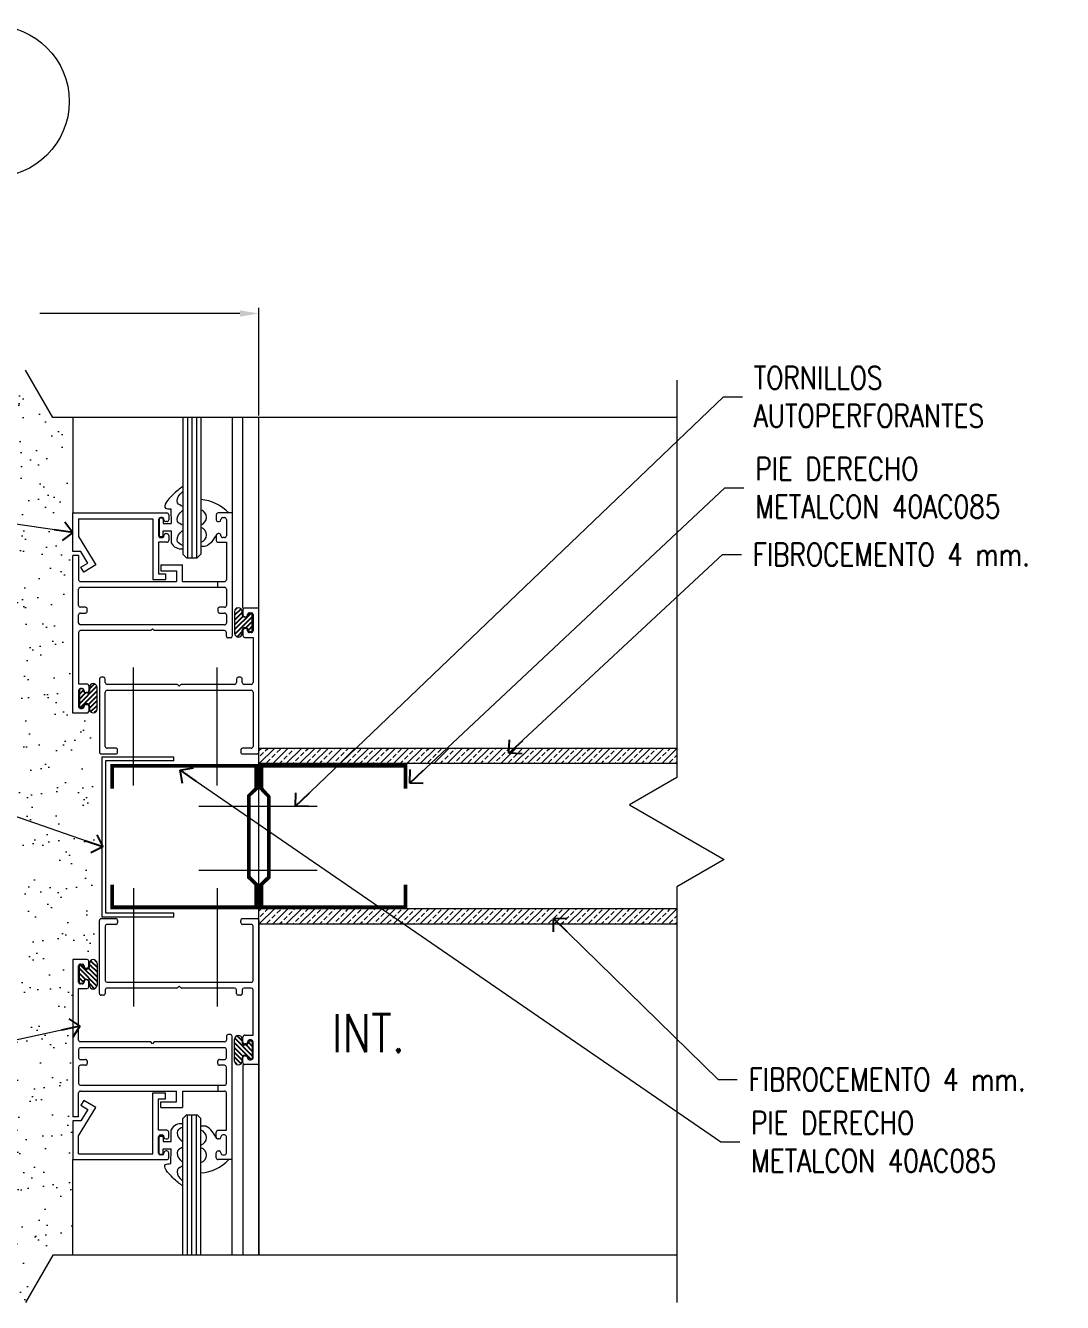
# Model space of a CAD drawing. Header units: metres. Extents: x -40 to 265, y 63 to 163.
# Drawn here: x -39.3119 to -39.0386, y 65.4305 to 65.7671 of the extents above; entities that cross this region are included whole.
import ezdxf

# ---------------------------------------------------------------- set-up
doc = ezdxf.new("R2010")
doc.units = ezdxf.units.M
doc.header["$LTSCALE"] = 5
doc.header["$MEASUREMENT"] = 0
doc.linetypes.add('CENTER', pattern=[2, 1.25, -0.25, 0.25, -0.25])
doc.layers.get('0').update_dxf_attribs({"color": 30})
for name, color, linetype, lineweight in [('A-ANNO-DIMS', 3, 'Continuous', 18), ('A-ANNO-SYMB', 3, 'Continuous', 18), ('A-ANNO-TEXT', 3, 'Continuous', 18), ('A-DETL-MBND', 3, 'Continuous', 18), ('A-DETL-MCUT', 4, 'Continuous', 25), ('A-DETL-PATT', 8, 'Continuous', 18)]:
    doc.layers.add(name, color=color, linetype=linetype, lineweight=lineweight)
doc.styles.add('E-ROMANS', font='romans.shx', dxfattribs={"width": 0.8})
doc.dimstyles.new('E-0001_ARW_24', dxfattribs={"dimscale": 0.001, "dimtxt": 2.4, "dimasz": 2.4, "dimexe": 1.2, "dimexo": 0.8, "dimgap": 1.2, "dimtad": 0, "dimdec": 0, "dimlfac": 1000, "dimzin": 0, "dimdsep": 46, "dimtxsty": 'E-ROMANS', "dimblk": 'OPEN90', "dimcen": 1.2, "dimclrd": 256, "dimclre": 256, "dimclrt": 256, "dimadec": 0, "dimazin": 0, "dimtfac": 1, "dimtdec": 0, "dimtmove": 1, "dimatfit": 3, "dimldrblk": 'OPEN90', "dimfxl": 1, "dimtfill": 1, "dimtolj": 1, "dimtzin": 0, "dimlwd": -1, "dimarcsym": 0})

# ---------------------------------------------------------------- blocks, each defined once
blk = doc.blocks.new('_Open90')
at = {"color": 0, "linetype": 'ByBlock', "lineweight": -2}
for p, q in [((0, 0), (-1, 0)), ((-0.5, 0.5), (0, 0)), ((0, 0), (-0.5, -0.5))]:
    blk.add_line(p, q, dxfattribs=at)

msp = doc.modelspace()

# ---------------------------------------------------------------- hatches: boundary and pattern name
at = {"layer": 'A-DETL-PATT'}
h = msp.add_hatch(dxfattribs=at)
h.set_pattern_fill('AR-SAND', color=256, scale=0.005, style=0)
h.set_pattern_definition([(37.50000000000001, (0.004581285297739157, -0.0471570152611207), (-0.0003149667905480408, 0.009634118845065794), [0, -0.0076, 0, -0.0085, 0, -0.008125]), (7.499999999999999, (0.004581285297739157, -0.0471570152611207), (0.008848883526338636, 0.0141107303261487), [0, -0.004099999999999999, 0, -0.006850000000000001, 0, -0.002625]), (327.5, (-0.001568714702260846, -0.0471570152611207), (0.01557070930875748, 2.829526768482249e-05), [0, -0.0025, 0, -0.009000000000000001, 0, -0.01175]), (317.5, (-0.001568714702260846, -0.0471570152611207), (0.01503063302286147, 0.004388377824671246), [0, -0.00125, 0, -0.0059, 0, -0.006750000000000001])])
h.paths.add_polyline_path([(-39.39036974947237, 65.4429858344707), (-39.33350919717462, 65.44298583447073), (-39.32629231881194, 65.45548583447066), (-39.31185856208477, 65.43048583446753), (-39.30464168372029, 65.44298583447068), (-39.29939440876816, 65.44298583447068), (-39.29939440876816, 65.52094191759488), (-39.29365846746569, 65.52157162603525), (-39.29365846746569, 65.58583349930174), (-39.29999611895673, 65.58583349930174), (-39.29999611895673, 65.66378958242595), (-39.30464168372029, 65.66378958242595), (-39.31185856208478, 65.67628958242908), (-39.32629231881193, 65.65128958242596), (-39.33350919717461, 65.66378958242589), (-39.39038880283803, 65.66378958242593)])
h = msp.add_hatch(dxfattribs=at)
h.set_pattern_fill('ANSI33', color=256, scale=0.01, style=0)
h.set_pattern_definition([(45, (0.004581285297739157, -0.0471570152611207), (-0.001767766952966369, 0.001767766952966369), []), (45, (0.006349052247739156, -0.0471570152611207), (-0.001767766952966369, 0.001767766952966369), [0.00125, -0.000625])])
h.paths.add_polyline_path([(-39.14022186361504, 65.57256072445647), (-39.14022186361504, 65.57656072445646), (-39.25036966520969, 65.57656072445647), (-39.25036966520969, 65.57556288636137), (-39.25036966520969, 65.57256072445645)])
h = msp.add_hatch(dxfattribs=at)
h.set_pattern_fill('ANSI33', color=256, scale=0.01, style=0)
h.set_pattern_definition([(45, (0.004581285297732052, -0.08945839315187243), (-0.001767766952966369, 0.001767766952966369), []), (45, (0.006349052247732051, -0.08945839315187243), (-0.001767766952966369, 0.001767766952966369), [0.00125, -0.000625])])
h.paths.add_polyline_path([(-39.14022186361505, 65.53025934656571), (-39.14022186361505, 65.5342593465657), (-39.2503696652097, 65.53425934656572), (-39.2503696652097, 65.53326150847062), (-39.2503696652097, 65.5302593465657)])

# ---------------------------------------------------------------- linework, layer by layer
for p, q in [((-39.25506371636149, 65.61335833051425), (-39.25676511670969, 65.61165693016605)), ((-39.25476057220969, 65.61239591483645), (-39.25676511670969, 65.61039137033646)), ((-39.25241475310894, 65.61221061427803), (-39.25676511670969, 65.60786025067728)), ((-39.25454949418277, 65.61134143303379), (-39.25676511670969, 65.60912581050687)), ((-39.25208784620969, 65.6112719613477), (-39.25672559508308, 65.6066342124743)), ((-39.25610560651215, 65.61358200019318), (-39.25670468512483, 65.6129829215805)), ((-39.25476057220969, 65.6073336755181), (-39.25611843194476, 65.60597581578303)), ((-39.25208784620969, 65.6100064015181), (-39.25370890904133, 65.60838533868646)), ((-39.25208784620969, 65.60874084168852), (-39.25313784570969, 65.60769084218852)), ((-39.29767622776815, 65.58828351514875), (-39.29303847889476, 65.59292126402214)), ((-39.29767622776815, 65.59081463480793), (-39.29662622826815, 65.59186463430792)), ((-39.29767622776815, 65.58954907497834), (-39.29605516493651, 65.59117013780998)), ((-39.2973493208689, 65.58734486221842), (-39.29299895726815, 65.59169522581917)), ((-39.29500350176815, 65.59222180097834), (-39.29364564203308, 65.59357966071342)), ((-39.29521457979507, 65.58821404346266), (-39.29299895726815, 65.59042966598957)), ((-39.29500350176815, 65.58715956165999), (-39.29299895726815, 65.58916410615998)), ((-39.29470035761635, 65.5861971459822), (-39.29299895726815, 65.5878985463304)), ((-39.29365846746569, 65.58597347630327), (-39.29305938885301, 65.58657255491595)), ((-39.29470035761635, 65.52057827091443), (-39.29299895726815, 65.51887687056623)), ((-39.29365846746569, 65.52080194059336), (-39.29305938885301, 65.52020286198068)), ((-39.29767622776815, 65.51849190174788), (-39.29303847889476, 65.51385415287449)), ((-39.29767622776815, 65.51722634191829), (-39.29605516493651, 65.51560527908664)), ((-39.2973493208689, 65.51943055467821), (-39.29299895726815, 65.51508019107746)), ((-39.29521457979507, 65.51856137343397), (-39.29299895726815, 65.51634575090705)), ((-39.29500350176815, 65.51961585523664), (-39.29299895726815, 65.51761131073664)), ((-39.29767622776815, 65.5159607820887), (-39.29662622826815, 65.5149107825887)), ((-39.29500350176815, 65.51455361591829), (-39.29364564203308, 65.51319575618321)), ((-39.25208784620969, 65.49550345554893), (-39.25672559508308, 65.50014120442232)), ((-39.25476057220969, 65.49944174137852), (-39.25611843194476, 65.5007996011136)), ((-39.25241475310894, 65.4945648026186), (-39.25676511670969, 65.49891516621935)), ((-39.25454949418277, 65.49543398386284), (-39.25676511670969, 65.49764960638976)), ((-39.25476057220969, 65.49437950206017), (-39.25676511670969, 65.49638404656017)), ((-39.25208784620969, 65.49676901537852), (-39.25370890904133, 65.49839007821016)), ((-39.25208784620969, 65.49803457520811), (-39.25313784570969, 65.4990845747081)), ((-39.25506371636149, 65.49341708638238), (-39.25676511670969, 65.49511848673058)), ((-39.25610560651215, 65.49319341670345), (-39.25670468512483, 65.49379249531613))]:
    msp.add_line(p, q)
at = {"layer": 'A-ANNO-DIMS'}
for p, q in [((-39.25036966520968, 65.66428958242595), (-39.25036966520968, 65.69271201754025)), ((-39.25536966520968, 65.69121201754025), (-39.30809351973814, 65.69121201754025))]:
    msp.add_line(p, q, dxfattribs=at)
msp.add_solid([(-39.25536966520968, 65.69204535087358), (-39.25536966520968, 65.69037868420692), (-39.25036966520968, 65.69121201754025)], dxfattribs=at)
at = {"layer": 'A-ANNO-SYMB'}
for p, q in [((-39.30464168372029, 65.66378958242595), (-39.31185856208296, 65.67628958242594)), ((-39.14022186361505, 65.66378958242595), (-39.30464168372029, 65.66378958242595)), ((-39.30464168372029, 65.44298583447068), (-39.31185856208296, 65.43048583447069)), ((-39.14022186361505, 65.44298583447068), (-39.30464168372029, 65.44298583447068))]:
    msp.add_line(p, q, dxfattribs=at)
msp.add_circle((-39.32035080243168, 65.74712081379393), 0.02, dxfattribs=at)
at = {"layer": 'A-DETL-MBND'}
for p, q in [((-39.14022186361505, 65.67360792124845), (-39.14022186361505, 65.56891789172477)), ((-39.29939440876816, 65.66378958242595), (-39.29939440876816, 65.63863349930175)), ((-39.27041822184619, 65.66378958242595), (-39.27041822184619, 65.62775192548911)), ((-39.26919640424617, 65.66378958242595), (-39.26919640424619, 65.62679738048911)), ((-39.2680127684462, 65.66378958242593), (-39.26801276844618, 65.62679738048911)), ((-39.26682913264619, 65.66378958242593), (-39.26682913264618, 65.62679738048911)), ((-39.26564549684618, 65.66378958242595), (-39.26564549684618, 65.62775192548911)), ((-39.25739442876815, 65.66378958242595), (-39.25739442876815, 65.63863349930175)), ((-39.25456966320969, 65.61356288636136), (-39.2545696632097, 65.66378958242595)), ((-39.25036966520969, 65.44298583447068), (-39.25036966520968, 65.66378958242593)), ((-39.25036966520969, 65.61356288636136), (-39.25036966520969, 65.66378958242595)), ((-39.29939440876817, 65.63863349930175), (-39.27460972799364, 65.63863349930175)), ((-39.29939440876816, 65.62843257252575), (-39.29939440876817, 65.63863349930175)), ((-39.27413245549364, 65.63815622680175), (-39.27413245549364, 65.63681986380175)), ((-39.27356863306532, 65.63969997548375), (-39.27344586650521, 65.63582477108162)), ((-39.26159442676816, 65.63815622680175), (-39.26159442676816, 65.63681986380175)), ((-39.25739442876816, 65.63863349930175), (-39.26111715426816, 65.63863349930175)), ((-39.25739442876816, 65.63863349930175), (-39.25739442876816, 65.60616530780173)), ((-39.29786713676816, 65.63710622730177), (-39.29786713676816, 65.63239541897879)), ((-39.29786713676816, 65.63710622730177), (-39.27833245349363, 65.63710622730177)), ((-39.27833245349363, 65.63710622730177), (-39.27833245349364, 65.62104014738327)), ((-39.27680518149364, 65.63691531830175), (-39.27680518149364, 65.63261986580176)), ((-39.27680518149364, 65.63691531830175), (-39.27680518149364, 65.63261986580174)), ((-39.27661427249363, 65.63699486371843), (-39.27661427249363, 65.63269941121843)), ((-39.27585063649364, 65.63739259080175), (-39.27632790899364, 65.63739259080175)), ((-39.27585063649363, 65.63728122721842), (-39.27632790899364, 65.63728122721842)), ((-39.27556427299363, 65.63699486371843), (-39.27556427299363, 65.63582477108162)), ((-39.27556427299363, 65.63582477108162), (-39.27344586650521, 65.63582477108162)), ((-39.27537336399364, 65.63681986380175), (-39.27537336399364, 65.63691531830175)), ((-39.27460972799364, 65.63634259130176), (-39.27489609149364, 65.63634259130176)), ((-39.26111715426816, 65.63634259130176), (-39.26083079076816, 65.63634259130176)), ((-39.26035351826816, 65.63681986380175), (-39.26035351826816, 65.63691531830175)), ((-39.25987624576816, 65.63739259080175), (-39.25939897326816, 65.63739259080175)), ((-39.25892170076816, 65.63691531830175), (-39.25892170076816, 65.63261986580176)), ((-39.25892170076816, 65.63691531830175), (-39.25892170076816, 65.63261986580174)), ((-39.29786713676816, 65.6323954189788), (-39.293369203536, 65.6249106142014)), ((-39.27460972799364, 65.63090168480176), (-39.27680518149363, 65.63090168480174)), ((-39.27680518149363, 65.63090168480174), (-39.27680518149363, 65.62256741938327)), ((-39.27632790899364, 65.63241304771843), (-39.27585063649363, 65.63241304771843)), ((-39.27632790899364, 65.63214259330175), (-39.27585063649364, 65.63214259330175)), ((-39.27556427299363, 65.63269941121843), (-39.27556427299363, 65.63386950385524)), ((-39.27556427299363, 65.63386950385524), (-39.27344586650521, 65.63386950385524)), ((-39.27537336399364, 65.63261986580176), (-39.27537336399364, 65.63271532030176)), ((-39.27489609149364, 65.63319259280175), (-39.27460972799364, 65.63319259280175)), ((-39.27413245549364, 65.63271532030176), (-39.27413245549364, 65.63137895730175)), ((-39.27344586650521, 65.63386950385524), (-39.27344586650521, 65.63077425943791)), ((-39.26159442676816, 65.63271532030176), (-39.26159442676816, 65.63137895730175)), ((-39.26083079076816, 65.63319259280175), (-39.26111715426816, 65.63319259280175)), ((-39.26111715426816, 65.63090168480176), (-39.25892170076817, 65.63090168480174)), ((-39.26035351826816, 65.63261986580176), (-39.26035351826816, 65.63271532030176)), ((-39.25939897326816, 65.63214259330175), (-39.25987624576816, 65.63214259330175)), ((-39.25892170076816, 65.63090168480174), (-39.25892170076816, 65.62102500044884)), ((-39.29726752657047, 65.62843257252575), (-39.29939440876816, 65.62843257252575)), ((-39.29545091809135, 65.62540963751951), (-39.29726752657047, 65.62843257252575)), ((-39.26946367684619, 65.62679738048911), (-39.27041822184619, 65.62775192548911)), ((-39.26660004184617, 65.62679738048911), (-39.26564549684618, 65.62775192548911)), ((-39.29939440876816, 65.58583349930174), (-39.29939440876815, 65.6273908433539)), ((-39.29786713676816, 65.6273908433539), (-39.29939440876815, 65.6273908433539)), ((-39.29786713676816, 65.6273908433539), (-39.29786713676815, 65.62102500044885)), ((-39.2972907352468, 65.62430401419722), (-39.29545091809135, 65.62540963751951)), ((-39.29651810129945, 65.6230183094164), (-39.2972907352468, 65.62430401419722)), ((-39.293369203536, 65.6249106142014), (-39.29651810129945, 65.6230183094164)), ((-39.27617776472574, 65.62492360292946), (-39.27617776472574, 65.62339633092945)), ((-39.27617776472574, 65.62492360292946), (-39.27052700807161, 65.62492360292946)), ((-39.27052700807161, 65.62054772794885), (-39.27052700807161, 65.62492360292946)), ((-39.26946367684619, 65.62679738048911), (-39.26660004184617, 65.62679738048911)), ((-39.27833245349364, 65.62104014738327), (-39.27496969203676, 65.62104014738325)), ((-39.27680518149363, 65.62256741938327), (-39.27496969203676, 65.62256741938327)), ((-39.27617776472575, 65.62339633092945), (-39.27205428007161, 65.62339633092945)), ((-39.27496969203676, 65.62256741938327), (-39.27496969203676, 65.62104014738325)), ((-39.27205428007161, 65.62339633092945), (-39.27205428007161, 65.62054772794885)), ((-39.29786713676815, 65.61424773094885), (-39.29786713676815, 65.61854318344885)), ((-39.29738986426815, 65.62054772794885), (-39.27205428007161, 65.62054772794885)), ((-39.29738986426815, 65.61902045594884), (-39.25939897326815, 65.61902045594884)), ((-39.27052700807161, 65.62054772794885), (-39.25939897326815, 65.62054772794885)), ((-39.26121260876815, 65.61902045594886), (-39.26121260876815, 65.62054772794885)), ((-39.25892170076816, 65.61854318344885), (-39.25892170076816, 65.61424773094885)), ((-39.29786713676815, 65.60960166980173), (-39.29786713676815, 65.61176591394884)), ((-39.29605350126815, 65.61377045844885), (-39.29738986426815, 65.61377045844885)), ((-39.29738986426815, 65.61224318644885), (-39.29605350126815, 65.61224318644885)), ((-39.29557622876816, 65.61272045894884), (-39.29557622876816, 65.61329318594885)), ((-39.26121260876815, 65.61329318594885), (-39.26121260876815, 65.61272045894884)), ((-39.25939897326815, 65.61377045844885), (-39.26073533626816, 65.61377045844885)), ((-39.26073533626816, 65.61224318644885), (-39.25939897326815, 65.61224318644885)), ((-39.25892170076816, 65.61176591394884), (-39.25892170076816, 65.60960166980173)), ((-39.25676511670969, 65.61264015952804), (-39.25676511670969, 65.60691288952805)), ((-39.25476057220969, 65.61182879627805), (-39.25476057220969, 65.61264015952804)), ((-39.25456966320969, 65.61308561386137), (-39.25456966320969, 65.61174925086137)), ((-39.25036966520969, 65.61356288636136), (-39.25409239070969, 65.61356288636136)), ((-39.25409239070969, 65.61127197836137), (-39.25380602720969, 65.61127197836137)), ((-39.25380602720969, 65.61116061477804), (-39.25409239070969, 65.61116061477804)), ((-39.25332875470969, 65.61174925086137), (-39.25332875470969, 65.61184470536136)), ((-39.25313784570969, 65.61192425077805), (-39.25313784570969, 65.61182879627805)), ((-39.25285148220969, 65.61232197786137), (-39.25237420970969, 65.61232197786137)), ((-39.25237420970969, 65.61221061427804), (-39.25285148220969, 65.61221061427804)), ((-39.25208784620969, 65.60762879827804), (-39.25208784620969, 65.61192425077805)), ((-39.25189693720969, 65.61184470536136), (-39.25189693720969, 65.60754925286136)), ((-39.25189693720969, 65.61184470536136), (-39.25189693720969, 65.60754925286138)), ((-39.25036966520969, 65.57556288636137), (-39.25036966520969, 65.61356288636136)), ((-39.25939897326815, 65.60912439730174), (-39.29738986426815, 65.60912439730174)), ((-39.27887169126816, 65.60759712530174), (-39.29738986426815, 65.60759712530174)), ((-39.27839441876816, 65.60807439780174), (-39.27887169126816, 65.60759712530174)), ((-39.27791714626816, 65.60759712530174), (-39.27839441876816, 65.60807439780174)), ((-39.25939897326815, 65.60759712530174), (-39.27791714626816, 65.60759712530174)), ((-39.25476057220969, 65.60691288952805), (-39.25476057220969, 65.60772425277804)), ((-39.25456966320969, 65.60764470736137), (-39.25456966320969, 65.60630834436137)), ((-39.25409239070969, 65.60839243427804), (-39.25380602720969, 65.60839243427804)), ((-39.25380602720969, 65.60812197986137), (-39.25409239070969, 65.60812197986137)), ((-39.25332875470969, 65.60754925286138), (-39.25332875470969, 65.60764470736137)), ((-39.25313784570969, 65.60772425277804), (-39.25313784570969, 65.60762879827804)), ((-39.25285148220969, 65.60734243477803), (-39.25237420970969, 65.60734243477803)), ((-39.29786713676815, 65.60711985280173), (-39.29786713676816, 65.59356531380172)), ((-39.25892170076816, 65.60616530780173), (-39.25892170076816, 65.60711985280173)), ((-39.25787170126816, 65.60568803530174), (-39.25844442826816, 65.60568803530174)), ((-39.25409239070969, 65.60583107186137), (-39.2518969372097, 65.60583107186136)), ((-39.25237420970969, 65.60707198036137), (-39.25285148220969, 65.60707198036137)), ((-39.2518969372097, 65.60583107186136), (-39.25189693720969, 65.59389015036137)), ((-39.29236964520969, 65.59484469536137), (-39.29236964520969, 65.57556288636137)), ((-39.29131964570969, 65.59532196786137), (-39.29189237270969, 65.59532196786137)), ((-39.29084237320969, 65.59389015036137), (-39.29084237320969, 65.59484469536137)), ((-39.25628784420969, 65.59484469536137), (-39.25628784420969, 65.59389015036137)), ((-39.25523784470969, 65.59532196786137), (-39.2558105717097, 65.59532196786137)), ((-39.25476057220969, 65.59389015036137), (-39.25476057220969, 65.59484469536137)), ((-39.29786713676816, 65.59356531380172), (-39.29567168326815, 65.59356531380173)), ((-39.29786713676815, 65.59184713280173), (-39.29786713676815, 65.58755168030174)), ((-39.29767622776815, 65.59192667821841), (-39.29767622776815, 65.58763122571841)), ((-39.29691259176816, 65.59232440530174), (-39.29738986426815, 65.59232440530174)), ((-39.29691259176815, 65.59221304171841), (-39.29738986426815, 65.59221304171841)), ((-39.29662622826815, 65.59183122371842), (-39.29662622826815, 65.59192667821841)), ((-39.29643531926816, 65.59175167830173), (-39.29643531926816, 65.59184713280173)), ((-39.29567168326815, 65.59127440580174), (-39.29595804676816, 65.59127440580174)), ((-39.29567168326815, 65.59116304221841), (-39.29595804676815, 65.59116304221841)), ((-39.29519441076815, 65.59308804130174), (-39.29519441076815, 65.59175167830173)), ((-39.29500350176815, 65.59264258696841), (-39.29500350176815, 65.59183122371842)), ((-39.29299895726815, 65.58691531696842), (-39.29299895726815, 65.59264258696841)), ((-39.29084237320969, 65.57709015836137), (-39.29084237320969, 65.59140833336137)), ((-39.27204462045214, 65.59341287786137), (-39.29036510070969, 65.59341287786137)), ((-39.29036510070969, 65.59188560586136), (-39.25237420970969, 65.59188560586136)), ((-39.27136965520969, 65.59293560536136), (-39.27170713783092, 65.5932730879826)), ((-39.27103217258847, 65.5932730879826), (-39.27136965520969, 65.59293560536136)), ((-39.25676511670969, 65.59341287786137), (-39.27069468996724, 65.59341287786137)), ((-39.25237420970969, 65.59341287786137), (-39.25428329970969, 65.59341287786137)), ((-39.25189693720969, 65.59140833336137), (-39.25189693720969, 65.57709015836137)), ((-39.29738986426815, 65.58734486221842), (-39.29691259176815, 65.58734486221842)), ((-39.29662622826815, 65.58763122571841), (-39.29662622826815, 65.58772668021841)), ((-39.29643531926816, 65.58755168030174), (-39.29643531926816, 65.58764713480174)), ((-39.29595804676815, 65.58839486171841), (-39.29567168326815, 65.58839486171841)), ((-39.29595804676816, 65.58812440730173), (-39.29567168326815, 65.58812440730173)), ((-39.29519441076815, 65.58764713480174), (-39.29519441076815, 65.58631077180173)), ((-39.29500350176815, 65.58772668021841), (-39.29500350176815, 65.58691531696842)), ((-39.29567168326815, 65.58583349930174), (-39.29939440876816, 65.58583349930174)), ((-39.29738986426815, 65.58707440780174), (-39.29691259176816, 65.58707440780174)), ((-39.29189237270969, 65.57508561386136), (-39.28807419270969, 65.57508561386136)), ((-39.27275930952925, 65.57423763225424), (-39.29175930952924, 65.57423763225427)), ((-39.29175930952924, 65.57423763225427), (-39.29175930952925, 65.53216549725207)), ((-39.28807419270969, 65.57661288586137), (-39.29036510070969, 65.57661288586137)), ((-39.28759692020969, 65.57556288636137), (-39.28759692020969, 65.57613561336137)), ((-39.27275930952925, 65.57323763225423), (-39.27275930952925, 65.57423763225424)), ((-39.25514239020969, 65.57613561336137), (-39.25514239020969, 65.57556288636137)), ((-39.25237420970969, 65.57661288586137), (-39.25466511770969, 65.57661288586137)), ((-39.25466511770969, 65.57508561386136), (-39.25084693770969, 65.57508561386136)), ((-39.14022186361504, 65.57656072445647), (-39.25036966520969, 65.57656072445647)), ((-39.29075930952925, 65.57323763225426), (-39.29075930952925, 65.53316549725206)), ((-39.27275930952925, 65.57323763225423), (-39.29075930952925, 65.57323763225426)), ((-39.14022186361504, 65.57256072445647), (-39.25036966520969, 65.57256072445645)), ((-39.14022186361505, 65.56891789172477), (-39.15272186361504, 65.5617010133621)), ((-39.15272186361504, 65.56170101335846), (-39.12772186361506, 65.54726725663312)), ((-39.12772186361506, 65.54726725663312), (-39.14022186361499, 65.54005037827045)), ((-39.14022186361499, 65.54005037827045), (-39.14022186361505, 65.43048312944747)), ((-39.14022186361504, 65.53421469244017), (-39.25036966520969, 65.53421469244017)), ((-39.29236964520969, 65.51193072153525), (-39.29236964520969, 65.53121253053526)), ((-39.29189237270969, 65.53168980303526), (-39.28807419270969, 65.53168980303526)), ((-39.29175930952925, 65.53216549725207), (-39.27275930952925, 65.53216549725208)), ((-39.29075930952925, 65.53316549725206), (-39.27275930952925, 65.53316549725209)), ((-39.28807419270969, 65.53016253103526), (-39.29036510070969, 65.53016253103526)), ((-39.28759692020969, 65.53121253053526), (-39.28759692020969, 65.53063980353525)), ((-39.27275930952925, 65.53216549725207), (-39.27275930952925, 65.53316549725209)), ((-39.25514239020969, 65.53063980353525), (-39.25514239020969, 65.53121253053526)), ((-39.25466511770969, 65.53168980303526), (-39.25084693770969, 65.53168980303526)), ((-39.25237420970969, 65.53016253103526), (-39.25466511770969, 65.53016253103526)), ((-39.25036966520969, 65.53121253053526), (-39.25036966520969, 65.49321253053526)), ((-39.14022186361504, 65.53021469244017), (-39.25036966520969, 65.53021469244017)), ((-39.29084237320969, 65.52968525853525), (-39.29084237320969, 65.51536708353525)), ((-39.25189693720969, 65.51536708353525), (-39.25189693720969, 65.52968525853525)), ((-39.29567168326815, 65.52094191759488), (-39.29939440876816, 65.52094191759488)), ((-39.29939440876816, 65.52094191759488), (-39.29939440876815, 65.47938457354273)), ((-39.29519441076815, 65.51912828209488), (-39.29519441076815, 65.52046464509489)), ((-39.29500350176815, 65.51904873667822), (-39.29500350176815, 65.51986009992821)), ((-39.29299895726815, 65.51986009992821), (-39.29299895726815, 65.51413282992822)), ((-39.29786713676815, 65.51492828409489), (-39.29786713676815, 65.51922373659488)), ((-39.29767622776815, 65.51484873867821), (-39.29767622776815, 65.51914419117821)), ((-39.29738986426815, 65.51970100909489), (-39.29691259176816, 65.51970100909489)), ((-39.29738986426815, 65.51943055467821), (-39.29691259176815, 65.51943055467821)), ((-39.29662622826815, 65.51914419117821), (-39.29662622826815, 65.51904873667822)), ((-39.29643531926816, 65.51922373659488), (-39.29643531926816, 65.51912828209488)), ((-39.29595804676816, 65.51865100959489), (-39.29567168326815, 65.51865100959489)), ((-39.29595804676815, 65.51838055517821), (-39.29567168326815, 65.51838055517821)), ((-39.29786713676815, 65.4996555640949), (-39.29786713676816, 65.5132101030949)), ((-39.29786713676816, 65.5132101030949), (-39.29567168326815, 65.51321010309489)), ((-39.29691259176815, 65.51456237517822), (-39.29738986426815, 65.51456237517822)), ((-39.29691259176816, 65.51445101159489), (-39.29738986426815, 65.51445101159489)), ((-39.29662622826815, 65.51494419317821), (-39.29662622826815, 65.51484873867821)), ((-39.29643531926816, 65.51502373859489), (-39.29643531926816, 65.51492828409489)), ((-39.29567168326815, 65.51561237467821), (-39.29595804676815, 65.51561237467821)), ((-39.29567168326815, 65.51550101109488), (-39.29595804676816, 65.51550101109488)), ((-39.29519441076815, 65.51368737559488), (-39.29519441076815, 65.51502373859489)), ((-39.29500350176815, 65.51413282992822), (-39.29500350176815, 65.51494419317821)), ((-39.29036510070969, 65.51488981103526), (-39.25237420970969, 65.51488981103526)), ((-39.27204462045214, 65.51336253903526), (-39.29036510070969, 65.51336253903526)), ((-39.27136965520969, 65.51383981153526), (-39.27170713783092, 65.51350232891403)), ((-39.27103217258847, 65.51350232891403), (-39.27136965520969, 65.51383981153526)), ((-39.25676511670969, 65.51336253903526), (-39.27069468996724, 65.51336253903526)), ((-39.25237420970969, 65.51336253903526), (-39.25428329970969, 65.51336253903526)), ((-39.29131964570969, 65.51145344903526), (-39.29189237270969, 65.51145344903526)), ((-39.29084237320969, 65.51288526653525), (-39.29084237320969, 65.51193072153525)), ((-39.25628784420969, 65.51193072153525), (-39.25628784420969, 65.51288526653525)), ((-39.25523784470969, 65.51145344903526), (-39.2558105717097, 65.51145344903526)), ((-39.25476057220969, 65.51288526653525), (-39.25476057220969, 65.51193072153525)), ((-39.2518969372097, 65.50094434503526), (-39.25189693720969, 65.51288526653525)), ((-39.25892170076816, 65.5006101090949), (-39.25892170076816, 65.4996555640949)), ((-39.25787170126816, 65.50108738159489), (-39.25844442826816, 65.50108738159489)), ((-39.25739442876816, 65.46814191759488), (-39.25739442876816, 65.5006101090949)), ((-39.25676511670969, 65.49413525736858), (-39.25676511670969, 65.49986252736858)), ((-39.25476057220969, 65.49986252736858), (-39.25476057220969, 65.49905116411858)), ((-39.25456966320969, 65.49913070953525), (-39.25456966320969, 65.50046707253526)), ((-39.25409239070969, 65.50094434503525), (-39.2518969372097, 65.50094434503526)), ((-39.25237420970969, 65.49970343653526), (-39.25285148220969, 65.49970343653526)), ((-39.29786713676815, 65.49717374709489), (-39.29786713676815, 65.49500950294778)), ((-39.27887169126816, 65.49917829159489), (-39.29738986426815, 65.49917829159489)), ((-39.25939897326815, 65.49765101959488), (-39.29738986426815, 65.49765101959488)), ((-39.27839441876816, 65.49870101909488), (-39.27887169126816, 65.49917829159489)), ((-39.27791714626816, 65.49917829159489), (-39.27839441876816, 65.49870101909488)), ((-39.25939897326815, 65.49917829159489), (-39.27791714626816, 65.49917829159489)), ((-39.25892170076816, 65.49500950294778), (-39.25892170076816, 65.49717374709489)), ((-39.25380602720969, 65.49865343703526), (-39.25409239070969, 65.49865343703526)), ((-39.25409239070969, 65.49838298261858), (-39.25380602720969, 65.49838298261858)), ((-39.25332875470969, 65.49922616403525), (-39.25332875470969, 65.49913070953525)), ((-39.25313784570969, 65.49905116411858), (-39.25313784570969, 65.49914661861858)), ((-39.25285148220969, 65.49943298211859), (-39.25237420970969, 65.49943298211859)), ((-39.25208784620969, 65.49914661861858), (-39.25208784620969, 65.49485116611858)), ((-39.25189693720969, 65.49493071153526), (-39.25189693720969, 65.49922616403526)), ((-39.25189693720969, 65.49493071153526), (-39.25189693720969, 65.49922616403525)), ((-39.29738986426815, 65.49453223044777), (-39.29605350126815, 65.49453223044777)), ((-39.29605350126815, 65.49300495844777), (-39.29738986426815, 65.49300495844777)), ((-39.29557622876816, 65.49405495794778), (-39.29557622876816, 65.49348223094778)), ((-39.26121260876815, 65.49348223094778), (-39.26121260876815, 65.49405495794778)), ((-39.26073533626816, 65.49453223044777), (-39.25939897326815, 65.49453223044777)), ((-39.25939897326815, 65.49300495844777), (-39.26073533626816, 65.49300495844777)), ((-39.25476057220969, 65.49494662061858), (-39.25476057220969, 65.49413525736858)), ((-39.25456966320969, 65.49368980303525), (-39.25456966320969, 65.49502616603526)), ((-39.25456966320969, 65.49321253053526), (-39.2545696632097, 65.44298583447068)), ((-39.25380602720969, 65.49561480211858), (-39.25409239070969, 65.49561480211858)), ((-39.25409239070969, 65.49550343853525), (-39.25380602720969, 65.49550343853525)), ((-39.25036966520969, 65.49321253053526), (-39.25409239070969, 65.49321253053526)), ((-39.25332875470969, 65.49502616603526), (-39.25332875470969, 65.49493071153526)), ((-39.25313784570969, 65.49485116611858), (-39.25313784570969, 65.49494662061858)), ((-39.25237420970969, 65.49456480261858), (-39.25285148220969, 65.49456480261858)), ((-39.25285148220969, 65.49445343903525), (-39.25237420970969, 65.49445343903525)), ((-39.25036966520969, 65.49321253053526), (-39.25036966520969, 65.44298583447068)), ((-39.29786713676815, 65.49252768594778), (-39.29786713676815, 65.48823223344777)), ((-39.25892170076816, 65.48823223344777), (-39.25892170076816, 65.49252768594778)), ((-39.29738986426815, 65.48775496094778), (-39.25939897326815, 65.48775496094778)), ((-39.29738986426815, 65.48622768894778), (-39.27205428007161, 65.48622768894778)), ((-39.27205428007161, 65.48337908596717), (-39.27205428007161, 65.48622768894778)), ((-39.27052700807161, 65.48622768894778), (-39.27052700807161, 65.48185181396717)), ((-39.27052700807161, 65.48622768894778), (-39.25939897326815, 65.48622768894778)), ((-39.26121260876815, 65.48775496094777), (-39.26121260876815, 65.48622768894778)), ((-39.29786713676816, 65.47938457354273), (-39.29786713676815, 65.48575041644777)), ((-39.29651810129945, 65.48375710748023), (-39.2972907352468, 65.4824714026994)), ((-39.293369203536, 65.48186480269523), (-39.29651810129945, 65.48375710748023)), ((-39.27833245349364, 65.48573526951336), (-39.27496969203676, 65.48573526951337)), ((-39.27833245349363, 65.46966918959485), (-39.27833245349364, 65.48573526951336)), ((-39.27680518149363, 65.48420799751335), (-39.27496969203676, 65.48420799751335)), ((-39.27680518149363, 65.47587373209488), (-39.27680518149363, 65.48420799751335)), ((-39.27617776472574, 65.48185181396717), (-39.27617776472574, 65.48337908596717)), ((-39.27617776472575, 65.48337908596717), (-39.27205428007161, 65.48337908596717)), ((-39.27496969203676, 65.48420799751335), (-39.27496969203676, 65.48573526951337)), ((-39.25892170076816, 65.47587373209488), (-39.25892170076816, 65.48575041644779)), ((-39.29786713676816, 65.47437999791782), (-39.293369203536, 65.48186480269523)), ((-39.2972907352468, 65.4824714026994), (-39.29545091809135, 65.48136577937711)), ((-39.29545091809135, 65.48136577937711), (-39.29726752657047, 65.47834284437087)), ((-39.27617776472574, 65.48185181396717), (-39.27052700807161, 65.48185181396717)), ((-39.26946367684619, 65.47997803640752), (-39.27041822184619, 65.47902349140752)), ((-39.26946367684619, 65.47997803640752), (-39.26660004184617, 65.47997803640752)), ((-39.26919640424617, 65.44298583447068), (-39.26919640424619, 65.47997803640752)), ((-39.2680127684462, 65.44298583447069), (-39.26801276844618, 65.47997803640752)), ((-39.26682913264619, 65.44298583447069), (-39.26682913264618, 65.47997803640752)), ((-39.26660004184617, 65.47997803640752), (-39.26564549684618, 65.47902349140752)), ((-39.29786713676816, 65.47938457354273), (-39.29939440876815, 65.47938457354273)), ((-39.29726752657047, 65.47834284437087), (-39.29939440876816, 65.47834284437087)), ((-39.29939440876816, 65.47834284437087), (-39.29939440876817, 65.46814191759488)), ((-39.27041822184619, 65.44298583447068), (-39.27041822184619, 65.47902349140752)), ((-39.26564549684618, 65.44298583447068), (-39.26564549684618, 65.47902349140752)), ((-39.29786713676816, 65.46966918959485), (-39.29786713676816, 65.47437999791784)), ((-39.27460972799364, 65.47587373209487), (-39.27680518149363, 65.47587373209488)), ((-39.27680518149364, 65.46986009859488), (-39.27680518149364, 65.47415555109487)), ((-39.27680518149364, 65.46986009859488), (-39.27680518149364, 65.47415555109488)), ((-39.27661427249363, 65.4697805531782), (-39.27661427249363, 65.4740760056782)), ((-39.27632790899364, 65.47463282359487), (-39.27585063649364, 65.47463282359487)), ((-39.27632790899364, 65.4743623691782), (-39.27585063649363, 65.4743623691782)), ((-39.27556427299363, 65.4740760056782), (-39.27556427299363, 65.47290591304139)), ((-39.27556427299363, 65.47290591304139), (-39.27344586650521, 65.47290591304139)), ((-39.27537336399364, 65.47415555109487), (-39.27537336399364, 65.47406009659487)), ((-39.27489609149364, 65.47358282409488), (-39.27460972799364, 65.47358282409488)), ((-39.27413245549364, 65.47406009659487), (-39.27413245549364, 65.47539645959488)), ((-39.27344586650521, 65.47290591304139), (-39.27344586650521, 65.47600115745871)), ((-39.26159442676816, 65.47406009659487), (-39.26159442676816, 65.47539645959488)), ((-39.26111715426816, 65.47587373209487), (-39.25892170076817, 65.47587373209488)), ((-39.26083079076816, 65.47358282409488), (-39.26111715426816, 65.47358282409488)), ((-39.26035351826816, 65.47415555109487), (-39.26035351826816, 65.47406009659487)), ((-39.25939897326816, 65.47463282359487), (-39.25987624576816, 65.47463282359487)), ((-39.25892170076816, 65.46986009859488), (-39.25892170076816, 65.47415555109487)), ((-39.25892170076816, 65.46986009859488), (-39.25892170076816, 65.47415555109488)), ((-39.29786713676816, 65.46966918959485), (-39.27833245349363, 65.46966918959485)), ((-39.27585063649363, 65.4694941896782), (-39.27632790899364, 65.4694941896782)), ((-39.27585063649364, 65.46938282609487), (-39.27632790899364, 65.46938282609487)), ((-39.27556427299363, 65.47095064581501), (-39.27344586650521, 65.47095064581501)), ((-39.27556427299363, 65.4697805531782), (-39.27556427299363, 65.47095064581501)), ((-39.27537336399364, 65.46995555309488), (-39.27537336399364, 65.46986009859488)), ((-39.27460972799364, 65.47043282559487), (-39.27489609149364, 65.47043282559487)), ((-39.27413245549364, 65.46861919009487), (-39.27413245549364, 65.46995555309488)), ((-39.27356863306532, 65.46707544141287), (-39.27344586650521, 65.47095064581501)), ((-39.26159442676816, 65.46861919009487), (-39.26159442676816, 65.46995555309488)), ((-39.26111715426816, 65.47043282559487), (-39.26083079076816, 65.47043282559487)), ((-39.26035351826816, 65.46995555309488), (-39.26035351826816, 65.46986009859488)), ((-39.25987624576816, 65.46938282609487), (-39.25939897326816, 65.46938282609487)), ((-39.29939440876817, 65.46814191759488), (-39.27460972799364, 65.46814191759488)), ((-39.29939440876816, 65.44298583447068), (-39.29939440876816, 65.46814191759488)), ((-39.25739442876816, 65.46814191759488), (-39.26111715426816, 65.46814191759488)), ((-39.25739442876815, 65.44298583447068), (-39.25739442876815, 65.46814191759488))]:
    msp.add_line(p, q, dxfattribs=at)
at = {"layer": 'A-DETL-MBND', "linetype": 'CENTER'}
for p, q in [((-39.28339792897457, 65.56674257688462), (-39.28339792897457, 65.59789306740737)), ((-39.26135778211378, 65.56674257688462), (-39.26135778211378, 65.59789306740737)), ((-39.23503069086829, 65.56125225771257), (-39.26618118139104, 65.56125225771257)), ((-39.23503069086829, 65.54438495794287), (-39.26618118139104, 65.54438495794287)), ((-39.28339792897457, 65.53966055262168), (-39.28339792897457, 65.50851006209894)), ((-39.26135778211378, 65.53966055262168), (-39.26135778211378, 65.50851006209894))]:
    msp.add_line(p, q, dxfattribs=at)
at = {"layer": 'A-DETL-MBND'}
for centre, radius, start, end in [((-39.26650742807139, 65.63084052374622), 0.01132815257361915, 43.46646987807859, 85.63628786105416), ((-39.27460972799363, 65.63815622680175), 0.0004772724999924094, 0, 90.00000000085296), ((-39.26623190628096, 65.63746709308356), 0.002045073610356001, 286.6630318935019, 73.33696810649816), ((-39.26111715426817, 65.63815622680175), 0.0004772724999924094, 89.99999999914706, 180), ((-39.27632790899363, 65.63691531830175), 0.0004772725000066202, 90.00000000085296, 180), ((-39.27632790899364, 65.63699486371843), 0.0002863635, 90.00000000000001, 180), ((-39.27585063649364, 65.63691531830175), 0.0004772724999995148, 0, 90.00000000000001), ((-39.27585063649363, 65.63699486371843), 0.0002863635, 0, 90.00000000000001), ((-39.27489609149364, 65.63681986380175), 0.0004772724999924094, 180, 270), ((-39.27460972799363, 65.63681986380175), 0.0004772724999924094, 269.9999999991471, 0), ((-39.26623190628096, 65.632839754251), 0.002045073610356001, 286.6630318935019, 73.33696810649816), ((-39.26111715426817, 65.63681986380175), 0.0004772724999924094, 180, 270.000000000853), ((-39.26083079076816, 65.63681986380175), 0.0004772724999924094, 270, 0), ((-39.25987624576816, 65.63691531830175), 0.0004772724999995148, 90.00000000000001, 180), ((-39.25939897326817, 65.63691531830175), 0.0004772725000066202, 0, 89.99999999914706), ((-39.27632790899363, 65.63261986580174), 0.0004772725000066202, 179.999999998294, 269.9999999991471), ((-39.27632790899364, 65.63269941121843), 0.0002863635, 180, 270), ((-39.27585063649363, 65.63269941121843), 0.0002863635, 270, 0), ((-39.27585063649364, 65.63261986580174), 0.0004772724999924094, 270, 1.706012675217255e-09), ((-39.27489609149364, 65.63271532030176), 0.0004772724999995148, 90.00000000000001, 180), ((-39.27460972799363, 65.63271532030176), 0.0004772724999924094, 0, 90.00000000085296), ((-39.27460972799363, 65.63137895730175), 0.0004772724999924094, 269.9999999991471, 0), ((-39.26111715426817, 65.63271532030176), 0.0004772724999924094, 89.99999999914706, 180), ((-39.26111715426817, 65.63137895730175), 0.0004772724999924094, 180, 270.000000000853), ((-39.26083079076816, 65.63271532030176), 0.0004772724999995148, 0, 90.00000000000001), ((-39.25987624576816, 65.63261986580174), 0.0004772724999924094, 179.999999998294, 270), ((-39.25939897326817, 65.63261986580174), 0.0004772725000066202, 270.000000000853, 1.706012675217255e-09), ((-39.27089462252869, 65.63198608670429), 0.002824424038860067, 205.4074684943521, 279.7106035979759), ((-39.29738986426815, 65.62102500044884), 0.0004772724999995148, 179.999999998294, 270), ((-39.25939897326815, 65.62102500044884), 0.0004772724999924094, 269.9999999991471, 0), ((-39.29738986426815, 65.61854318344885), 0.0004772724999995148, 90.00000000000001, 180), ((-39.25939897326815, 65.61854318344885), 0.0004772724999924094, 0, 90.00000000085299), ((-39.29738986426815, 65.61424773094885), 0.0004772724999924094, 180, 270), ((-39.25939897326815, 65.61424773094885), 0.0004772724999924094, 269.9999999991471, 0), ((-39.29738986426815, 65.61176591394886), 0.0004772724999995148, 90.00000000000001, 180.000000001706), ((-39.29605350126816, 65.61329318594886), 0.0004772725000066202, 359.999999998294, 89.99999999914706), ((-39.29605350126815, 65.61272045894884), 0.0004772724999924094, 269.9999999991471, 0), ((-39.26073533626816, 65.61329318594886), 0.0004772724999924094, 90.00000000000001, 180.000000001706), ((-39.26073533626816, 65.61272045894884), 0.0004772724999995148, 180, 270), ((-39.25939897326816, 65.61176591394886), 0.0004772724999924094, 359.999999998294, 89.99999999914706), ((-39.25576284445968, 65.61264015952804), 0.001002272250000011, 0, 180), ((-39.25409239070969, 65.61182879627805), 0.0006681815, 180, 270), ((-39.2540923907097, 65.61308561386137), 0.0004772724999924094, 89.99999999914706, 180), ((-39.2540923907097, 65.61174925086137), 0.0004772724999924094, 180, 270.000000000853), ((-39.25380602720969, 65.61182879627805), 0.0006681815, 270, 0), ((-39.25380602720969, 65.61174925086137), 0.0004772724999924094, 270, 0), ((-39.25285148220969, 65.61184470536136), 0.0004772724999995148, 90.00000000000001, 180), ((-39.25285148220969, 65.61192425077805), 0.0002863635, 90.00000000000001, 180), ((-39.2523742097097, 65.61184470536136), 0.0004772725000066202, 0, 89.99999999914706), ((-39.25237420970969, 65.61192425077805), 0.0002863635, 0, 90.00000000000001), ((-39.29738986426815, 65.60960166980173), 0.0004772724999924094, 180, 270), ((-39.29738986426815, 65.60711985280173), 0.0004772725000066202, 90.00000000000001, 180), ((-39.25939897326815, 65.60960166980173), 0.0004772724999924094, 269.9999999991471, 0), ((-39.25939897326816, 65.60711985280173), 0.0004772725000066202, 0, 89.99999999914706), ((-39.25409239070969, 65.60772425277804), 0.0006681815, 90.00000000000001, 180), ((-39.2540923907097, 65.60764470736137), 0.0004772724999924094, 89.99999999914706, 180), ((-39.25380602720969, 65.60772425277804), 0.0006681815, 0, 90.00000000000001), ((-39.25380602720969, 65.60764470736137), 0.0004772724999995148, 0, 90.00000000000001), ((-39.25285148220969, 65.60754925286136), 0.0004772724999924094, 179.999999998294, 270), ((-39.25285148220969, 65.60762879827804), 0.0002863635, 180, 270), ((-39.25237420970969, 65.60762879827804), 0.0002863635, 270, 0), ((-39.2523742097097, 65.60754925286136), 0.0004772725000066202, 270.000000000853, 1.706012675217255e-09), ((-39.25844442826816, 65.60616530780173), 0.0004772724999924094, 180, 270.000000000853), ((-39.25787170126816, 65.60616530780173), 0.0004772724999995148, 270, 0), ((-39.25576284445968, 65.60691288952805), 0.001002272250000011, 180, 0), ((-39.2540923907097, 65.60630834436137), 0.0004772724999924094, 180, 270.000000000853), ((-39.2918923727097, 65.59484469536137), 0.0004772724999924094, 89.99999999914706, 180), ((-39.29131964570969, 65.59484469536136), 0.0004772724999995148, 1.706012675217255e-09, 90.00000000000001), ((-39.29036510070969, 65.59389015036137), 0.0004772725000066202, 180, 270), ((-39.2567651167097, 65.59389015036137), 0.0004772725000066202, 270.000000000853, 0), ((-39.2558105717097, 65.59484469536136), 0.0004772725000066202, 89.99999999914706, 179.999999998294), ((-39.25523784470968, 65.59484469536137), 0.0004772724999924094, 0, 90.00000000085299), ((-39.25428329970968, 65.59389015036137), 0.0004772725000066202, 180, 269.9999999991471), ((-39.2523742097097, 65.59389015036137), 0.0004772725000066202, 270.000000000853, 0), ((-39.29738986426815, 65.59184713280175), 0.0004772724999924094, 90.00000000000001, 180.000000001706), ((-39.29738986426815, 65.59192667821841), 0.0002863635, 90.00000000000001, 180), ((-39.29691259176816, 65.59184713280175), 0.0004772725000066202, 359.999999998294, 89.99999999914706), ((-39.29691259176815, 65.59192667821841), 0.0002863635, 0, 90.00000000000001), ((-39.29595804676815, 65.59183122371842), 0.0006681815, 180, 270), ((-39.29595804676816, 65.59175167830173), 0.0004772724999924094, 180, 270.000000000853), ((-39.29567168326815, 65.59308804130174), 0.0004772724999924094, 0, 90.00000000000001), ((-39.29567168326815, 65.59183122371842), 0.0006681815, 270, 0), ((-39.29567168326815, 65.59175167830173), 0.0004772724999995148, 270, 0), ((-39.29400122951816, 65.59264258696841), 0.001002272250000011, 0, 180), ((-39.29036510070969, 65.59140833336137), 0.0004772724999995148, 90.00000000000001, 180), ((-39.27204462045214, 65.59293560536136), 0.0004772725000038378, 45.00000000120632, 90.00000000085299), ((-39.27069468996724, 65.59293560536136), 0.0004772725000066202, 90.00000000000001, 134.9999999993968), ((-39.25237420970969, 65.59140833336137), 0.0004772724999924094, 0, 90.00000000085299), ((-39.29738986426815, 65.58755168030174), 0.0004772724999995148, 180, 270), ((-39.29738986426815, 65.58763122571841), 0.0002863635, 180, 270), ((-39.29691259176815, 65.58763122571841), 0.0002863635, 270, 0), ((-39.29691259176816, 65.58755168030174), 0.0004772725000066202, 270.000000000853, 0), ((-39.29595804676815, 65.58772668021841), 0.0006681815, 90.00000000000001, 180), ((-39.29595804676816, 65.58764713480174), 0.0004772724999924094, 89.99999999914706, 180), ((-39.29567168326815, 65.58772668021841), 0.0006681815, 0, 90.00000000000001), ((-39.29567168326815, 65.58764713480174), 0.0004772724999924094, 0, 90.00000000000001), ((-39.29567168326815, 65.58631077180173), 0.0004772724999995148, 270, 0), ((-39.29400122951816, 65.58691531696842), 0.001002272250000011, 180, 0), ((-39.29036510070969, 65.57709015836136), 0.0004772724999924094, 179.999999998294, 270), ((-39.2523742097097, 65.57709015836136), 0.0004772725000066202, 270.000000000853, 1.706012675217255e-09), ((-39.29189237270968, 65.57556288636135), 0.0004772725000066202, 179.999999998294, 269.9999999991471), ((-39.28807419270969, 65.57613561336137), 0.0004772724999924094, 0, 90.00000000085299), ((-39.2880741927097, 65.57556288636135), 0.0004772724999924094, 270.000000000853, 1.706012675217255e-09), ((-39.25466511770969, 65.57613561336137), 0.0004772724999924094, 90.00000000000001, 180), ((-39.25466511770969, 65.57556288636135), 0.0004772724999995148, 179.999999998294, 270), ((-39.2508469377097, 65.57556288636135), 0.0004772724999924094, 270.000000000853, 1.706012675217255e-09), ((-39.29189237270968, 65.53121253053527), 0.0004772725000066202, 90.00000000085296, 180.000000001706), ((-39.29036510070969, 65.52968525853527), 0.0004772724999924094, 89.99999999999999, 180.000000001706), ((-39.2880741927097, 65.53121253053527), 0.0004772724999924094, 359.999999998294, 89.99999999914701), ((-39.28807419270969, 65.53063980353525), 0.0004772724999924094, 269.999999999147, 7.016477563892661e-15), ((-39.25466511770969, 65.53121253053527), 0.0004772724999995148, 89.99999999999999, 180.000000001706), ((-39.25466511770969, 65.53063980353525), 0.0004772724999924094, 180, 270), ((-39.2523742097097, 65.52968525853527), 0.0004772725000066202, 359.999999998294, 89.99999999914701), ((-39.2508469377097, 65.53121253053527), 0.0004772724999924094, 359.999999998294, 89.99999999914701), ((-39.29567168326815, 65.52046464509489), 0.0004772724999995148, 7.016477563892661e-15, 89.99999999999999), ((-39.29400122951816, 65.51986009992821), 0.001002272250000011, 7.016477563892661e-15, 180), ((-39.29738986426815, 65.51922373659488), 0.0004772724999995148, 89.99999999999999, 180), ((-39.29738986426815, 65.51914419117821), 0.0002863635, 89.99999999999999, 180), ((-39.29691259176816, 65.51922373659488), 0.0004772725000066202, 7.016477563892661e-15, 89.99999999914701), ((-39.29691259176815, 65.51914419117821), 0.0002863635, 7.016477563892661e-15, 89.99999999999999), ((-39.29595804676815, 65.51904873667822), 0.0006681815, 180, 270), ((-39.29595804676816, 65.51912828209488), 0.0004772724999924094, 180, 270.0000000008529), ((-39.29567168326815, 65.51912828209488), 0.0004772724999924094, 270, 7.016477563892661e-15), ((-39.29567168326815, 65.51904873667822), 0.0006681815, 270, 7.016477563892661e-15), ((-39.29738986426815, 65.51492828409488), 0.0004772724999924094, 179.999999998294, 270), ((-39.29738986426815, 65.51484873867821), 0.0002863635, 180, 270), ((-39.29691259176816, 65.51492828409488), 0.0004772725000066202, 270.0000000008529, 1.706005658739691e-09), ((-39.29691259176815, 65.51484873867821), 0.0002863635, 270, 7.016477563892661e-15), ((-39.29595804676815, 65.51494419317821), 0.0006681815, 89.99999999999999, 180), ((-39.29595804676816, 65.51502373859489), 0.0004772724999924094, 89.99999999914701, 180), ((-39.29567168326815, 65.51494419317821), 0.0006681815, 7.016477563892661e-15, 89.99999999999999), ((-39.29567168326815, 65.51502373859489), 0.0004772724999995148, 7.016477563892661e-15, 89.99999999999999), ((-39.29567168326815, 65.51368737559488), 0.0004772724999924094, 270, 7.016477563892661e-15), ((-39.29400122951816, 65.51413282992822), 0.001002272250000011, 180, 7.016477563892661e-15), ((-39.29036510070969, 65.51536708353525), 0.0004772724999995148, 180, 270), ((-39.29036510070969, 65.51288526653525), 0.0004772725000066202, 89.99999999999999, 180), ((-39.27204462045214, 65.51383981153526), 0.0004772725000038378, 269.999999999147, 314.9999999987937), ((-39.27069468996724, 65.51383981153526), 0.0004772725000066202, 225.0000000006032, 270), ((-39.2567651167097, 65.51288526653525), 0.0004772725000066202, 7.016477563892661e-15, 89.99999999914701), ((-39.25428329970968, 65.51288526653525), 0.0004772725000066202, 90.00000000085296, 180), ((-39.25237420970969, 65.51536708353525), 0.0004772724999924094, 269.999999999147, 7.016477563892661e-15), ((-39.2523742097097, 65.51288526653525), 0.0004772725000066202, 7.016477563892661e-15, 89.99999999914701), ((-39.2918923727097, 65.51193072153525), 0.0004772724999924094, 180, 270.0000000008529), ((-39.29131964570969, 65.51193072153526), 0.0004772724999995148, 270, 359.999999998294), ((-39.2558105717097, 65.51193072153526), 0.0004772725000066202, 180.000000001706, 270.0000000008529), ((-39.25523784470968, 65.51193072153525), 0.0004772724999924094, 269.999999999147, 7.016477563892661e-15), ((-39.29738986426815, 65.4996555640949), 0.0004772725000066202, 180, 270), ((-39.25939897326816, 65.4996555640949), 0.0004772725000066202, 270.0000000008529, 7.016477563892661e-15), ((-39.25844442826816, 65.5006101090949), 0.0004772724999924094, 89.99999999914701, 180), ((-39.25787170126816, 65.5006101090949), 0.0004772724999995148, 7.016477563892661e-15, 89.99999999999999), ((-39.25576284445968, 65.49986252736858), 0.001002272250000011, 7.016477563892661e-15, 180), ((-39.2540923907097, 65.50046707253526), 0.0004772724999924094, 89.99999999914701, 180), ((-39.25285148220969, 65.49922616403526), 0.0004772724999924094, 89.99999999999999, 180.000000001706), ((-39.2523742097097, 65.49922616403526), 0.0004772725000066202, 359.999999998294, 89.99999999914701), ((-39.29738986426815, 65.49717374709489), 0.0004772724999924094, 89.99999999999999, 180), ((-39.25939897326815, 65.49717374709489), 0.0004772724999924094, 7.016477563892661e-15, 90.00000000085296), ((-39.25409239070969, 65.49905116411858), 0.0006681815, 180, 270), ((-39.2540923907097, 65.49913070953525), 0.0004772724999924094, 180, 270.0000000008529), ((-39.25380602720969, 65.49913070953525), 0.0004772724999995148, 270, 7.016477563892661e-15), ((-39.25380602720969, 65.49905116411858), 0.0006681815, 270, 7.016477563892661e-15), ((-39.25285148220969, 65.49914661861858), 0.0002863635, 89.99999999999999, 180), ((-39.25237420970969, 65.49914661861858), 0.0002863635, 7.016477563892661e-15, 89.99999999999999), ((-39.29738986426815, 65.49500950294777), 0.0004772724999995148, 179.999999998294, 270), ((-39.29738986426815, 65.49252768594778), 0.0004772724999924094, 89.99999999999999, 180), ((-39.29605350126815, 65.49405495794778), 0.0004772724999924094, 7.016477563892661e-15, 90.00000000085296), ((-39.29605350126816, 65.49348223094776), 0.0004772725000066202, 270.0000000008529, 1.706005658739691e-09), ((-39.26073533626816, 65.49405495794778), 0.0004772724999995148, 89.99999999999999, 180), ((-39.26073533626816, 65.49348223094776), 0.0004772724999924094, 179.999999998294, 270), ((-39.25939897326816, 65.49500950294777), 0.0004772724999924094, 270.0000000008529, 1.706005658739691e-09), ((-39.25939897326815, 65.49252768594778), 0.0004772724999924094, 7.016477563892661e-15, 90.00000000085296), ((-39.25576284445968, 65.49413525736858), 0.001002272250000011, 180, 7.016477563892661e-15), ((-39.25409239070969, 65.49494662061858), 0.0006681815, 89.99999999999999, 180), ((-39.2540923907097, 65.49502616603526), 0.0004772724999924094, 89.99999999914701, 180), ((-39.2540923907097, 65.49368980303525), 0.0004772724999924094, 180, 270.0000000008529), ((-39.25380602720969, 65.49494662061858), 0.0006681815, 7.016477563892661e-15, 89.99999999999999), ((-39.25380602720969, 65.49502616603526), 0.0004772724999924094, 7.016477563892661e-15, 89.99999999999999), ((-39.25285148220969, 65.49493071153526), 0.0004772724999995148, 180, 270), ((-39.25285148220969, 65.49485116611858), 0.0002863635, 180, 270), ((-39.2523742097097, 65.49493071153526), 0.0004772725000066202, 270.0000000008529, 7.016477563892661e-15), ((-39.25237420970969, 65.49485116611858), 0.0002863635, 270, 7.016477563892661e-15), ((-39.29738986426815, 65.48823223344777), 0.0004772724999995148, 180, 270), ((-39.29738986426815, 65.48575041644779), 0.0004772724999995148, 89.99999999999999, 180.000000001706), ((-39.25939897326815, 65.48823223344777), 0.0004772724999924094, 269.999999999147, 7.016477563892661e-15), ((-39.25939897326815, 65.48575041644779), 0.0004772724999924094, 7.016477563892661e-15, 90.00000000085296), ((-39.27089462252869, 65.47478933019234), 0.002824424038860067, 80.28939640202405, 154.5925315056479), ((-39.27632790899363, 65.47415555109488), 0.0004772725000066202, 90.00000000085296, 180.000000001706), ((-39.27632790899364, 65.4740760056782), 0.0002863635, 89.99999999999999, 180), ((-39.27585063649364, 65.47415555109488), 0.0004772724999924094, 359.999999998294, 89.99999999999999), ((-39.27585063649363, 65.4740760056782), 0.0002863635, 7.016477563892661e-15, 89.99999999999999), ((-39.27489609149364, 65.47406009659487), 0.0004772724999995148, 180, 270), ((-39.27460972799363, 65.47539645959488), 0.0004772724999924094, 7.016477563892661e-15, 90.00000000085296), ((-39.27460972799363, 65.47406009659487), 0.0004772724999924094, 269.9999999991471, 7.016477563892661e-15), ((-39.26623190628096, 65.47393566264563), 0.002045073610356001, 286.6630318935019, 73.33696810649813), ((-39.26111715426817, 65.47539645959488), 0.0004772724999924094, 89.99999999914701, 180), ((-39.26111715426817, 65.47406009659487), 0.0004772724999924094, 180, 270.0000000008529), ((-39.26083079076816, 65.47406009659487), 0.0004772724999995148, 270, 7.016477563892661e-15), ((-39.25987624576816, 65.47415555109488), 0.0004772724999924094, 89.99999999999999, 180.000000001706), ((-39.25939897326817, 65.47415555109488), 0.0004772725000066202, 359.999999998294, 89.99999999914701), ((-39.27632790899363, 65.46986009859488), 0.0004772725000066202, 180, 269.9999999991471), ((-39.27632790899364, 65.4697805531782), 0.0002863635, 180, 270), ((-39.27585063649364, 65.46986009859488), 0.0004772724999995148, 270, 7.016477563892661e-15), ((-39.27585063649363, 65.4697805531782), 0.0002863635, 270, 7.016477563892661e-15), ((-39.27489609149364, 65.46995555309488), 0.0004772724999924094, 89.99999999999999, 180), ((-39.27460972799363, 65.46995555309488), 0.0004772724999924094, 7.016477563892661e-15, 90.00000000085296), ((-39.26623190628096, 65.46930832381307), 0.002045073610356001, 286.6630318935019, 73.33696810649813), ((-39.26111715426817, 65.46995555309488), 0.0004772724999924094, 89.99999999914701, 180), ((-39.26083079076816, 65.46995555309488), 0.0004772724999924094, 7.016477563892661e-15, 89.99999999999999), ((-39.25987624576816, 65.46986009859488), 0.0004772724999995148, 180, 270), ((-39.25939897326817, 65.46986009859488), 0.0004772725000066202, 270.0000000008529, 7.016477563892661e-15), ((-39.27460972799363, 65.46861919009487), 0.0004772724999924094, 269.9999999991471, 7.016477563892661e-15), ((-39.26650742807139, 65.47593489315041), 0.01132815257361915, 274.3637121389459, 316.5335301219214), ((-39.26111715426817, 65.46861919009487), 0.0004772724999924094, 180, 270.0000000008529)]:
    msp.add_arc(centre, radius, start, end, dxfattribs=at)
for points in [[(-39.27041822184619, 65.64558286084272), (-39.27306112117315, 65.64340213906236), (-39.27498968478989, 65.63990285731768), (-39.27356863306532, 65.63969997548375)], [(-39.27041822184619, 65.64030856807592), (-39.2717923184096, 65.64127215758157), (-39.27113255755641, 65.64360499444149), (-39.27041822184619, 65.64426430087843)], [(-39.27041822184619, 65.63538927222258), (-39.2717923184096, 65.63635286172823), (-39.27113255755641, 65.63868569858815), (-39.27041822184619, 65.63934500502509)], [(-39.27041822184619, 65.63006426561098), (-39.2717923184096, 65.63102785511663), (-39.27113255755641, 65.63336069197655), (-39.27041822184619, 65.63401999841349)], [(-39.26145463688939, 65.63305280292298), (-39.26269439887548, 65.6312077639513), (-39.264342160018, 65.62983582161081), (-39.26564549684618, 65.62983582161081)], [(-39.27041822184619, 65.47671115128564), (-39.2717923184096, 65.47574756178), (-39.27113255755641, 65.47341472492008), (-39.27041822184619, 65.47275541848313)], [(-39.26145463688939, 65.47372261397365), (-39.26269439887548, 65.47556765294533), (-39.264342160018, 65.47693959528581), (-39.26564549684618, 65.47693959528581)], [(-39.27041822184619, 65.47138614467404), (-39.2717923184096, 65.4704225551684), (-39.27113255755641, 65.46808971830848), (-39.27041822184619, 65.46743041187153)], [(-39.27041822184619, 65.4611925560539), (-39.27306112117315, 65.46337327783426), (-39.27498968478989, 65.46687255957895), (-39.27356863306532, 65.46707544141287)], [(-39.27041822184619, 65.4664668488207), (-39.2717923184096, 65.46550325931506), (-39.27113255755641, 65.46317042245514), (-39.27041822184619, 65.46251111601819)]]:
    msp.add_spline(points, degree=3, dxfattribs=at)
at = {"layer": 'A-DETL-MCUT', "const_width": 0.0009999999999999996}
for points in [[(-39.28902776829978, 65.54065310248066), (-39.28902776829978, 65.53465310248069), (-39.25102776829977, 65.53465310248069), (-39.25102776829977, 65.54065310248069), (-39.2530039286576, 65.5425976352947), (-39.2530039286576, 65.56283496208778), (-39.25300392865763, 65.56400214889574), (-39.2510277682998, 65.56594668170975), (-39.2510277682998, 65.57194668170975), (-39.28902776829978, 65.57194668170975), (-39.28902776829978, 65.56594668170972)], [(-39.2117115621196, 65.54065310248066), (-39.2117115621196, 65.53465310248069), (-39.24971156211961, 65.53465310248069), (-39.24971156211961, 65.54065310248069), (-39.24773540176178, 65.5425976352947), (-39.24773540176178, 65.56283496208778), (-39.24773540176175, 65.56400214889574), (-39.24971156211958, 65.56594668170975), (-39.24971156211958, 65.57194668170975), (-39.2117115621196, 65.57194668170975), (-39.2117115621196, 65.56594668170972)]]:
    msp.add_lwpolyline(points, dxfattribs=at)

# ---------------------------------------------------------------- texts
at = {"layer": 'A-ANNO-TEXT', "style": 'E-ROMANS'}
for s, insert, char_height, attachment_point in [('TORNILLOS\\PAUTOPERFORANTES', (-39.11992903674832, 65.6692492558169), 0.006, 4), ('PIE DERECHO\\PMETALCON 40AC085', (-39.11952250074008, 65.64528122708006), 0.006, 4), ('FIBROCEMENTO 4 mm.', (-39.12017601862286, 65.62764932903734), 0.006, 4), ('INT.', (-39.21187252547214, 65.50145609085472), 0.01, 6), ('FIBROCEMENTO 4 mm.', (-39.12129292742483, 65.48925485844421), 0.006, 4), ('PIE DERECHO\\PMETALCON 40AC085', (-39.12063940954205, 65.47284617843076), 0.006, 4)]:
    msp.add_mtext(s, dxfattribs=dict(at, insert=insert, char_height=char_height, attachment_point=attachment_point))

# ---------------------------------------------------------------- leaders
at = {"layer": 'A-ANNO-DIMS', "annotation_type": 0, "has_hookline": 1}
for points, hookline_direction, text_width in [([(-39.24070369812345, 65.56133111345714), (-39.12792903674833, 65.6692492558169), (-39.12292903674832, 65.6692492558169)], 0, 0.0665142857142857), ([(-39.29935904963709, 65.63348339259963), (-39.41914705313426, 65.65079885051576)], 1, 0.08319999999999995), ([(-39.21061990409395, 65.56742467814715), (-39.12752250074008, 65.64528122708006), (-39.12252250074008, 65.64528122708006)], 0, 0.07131428571428569), ([(-39.18447928833602, 65.57526107854771), (-39.12817601862287, 65.62764932903734), (-39.12317601862286, 65.62764932903734)], 0, 0.08159999999999996), ([(-39.29150832323337, 65.55057809082473), (-39.41546873319574, 65.59374785575078), (-39.42046873319574, 65.59374785575078)], 1, 0.0672), ([(-39.27110482901327, 65.57077292713403), (-39.12863940954205, 65.47284617843076), (-39.12363940954205, 65.47284617843076)], 0, 0.07131428571428569), ([(-39.17275174591538, 65.5317337845474), (-39.12929292742484, 65.48925485844421), (-39.12429292742483, 65.48925485844421)], 0, 0.08159999999999996), ([(-39.29751202661461, 65.50336415717054), (-39.42099408611206, 65.47638370563992)], 1, 0.08319999999999995)]:
    msp.add_leader(points, dimstyle='E-0001_ARW_24', override={"dimscale": 1, "dimtxt": 0.06, "dimasz": 0.005, "dimexe": 0.0015, "dimexo": 0.0005, "dimgap": 0.003, "dimtad": 0, "dimtxsty": 'E-ROMANS', "dimcen": 0.5, "dimclrd": 1, "dimclre": 1, "dimclrt": 2, "dimtfac": 0.5, "dimtofl": 0}, dxfattribs=dict(at, hookline_direction=hookline_direction, text_width=text_width))

doc.saveas('drawing.dxf')
